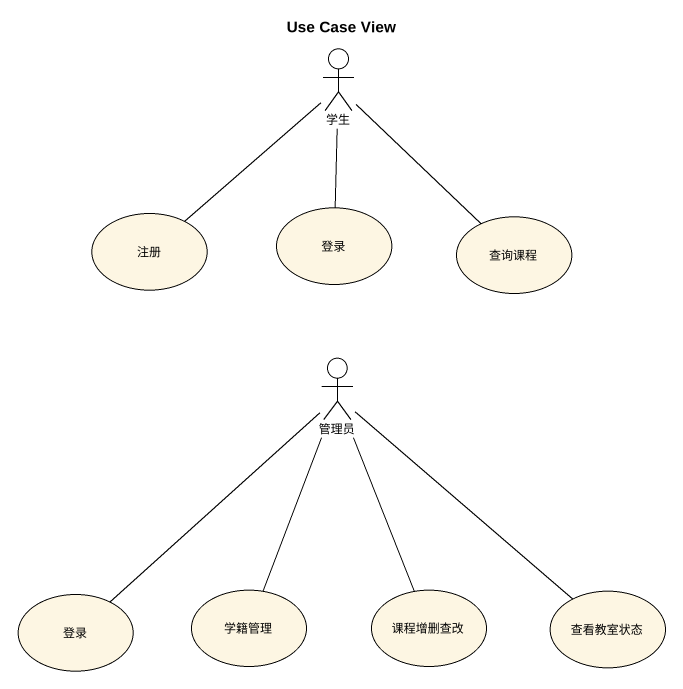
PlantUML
@startuml
title Use Case View
actor 学生
usecase 注册
usecase 登录
usecase 查询课程
actor 管理员
usecase "登录" as 登录_2
usecase 学籍管理
usecase 课程增删查改
usecase 查看教室状态
学生 -- 注册
学生 -- 登录
学生 -- 查询课程
管理员 -- 登录_2
管理员 -- 学籍管理
管理员 -- 课程增删查改
管理员 -- 查看教室状态
@enduml
